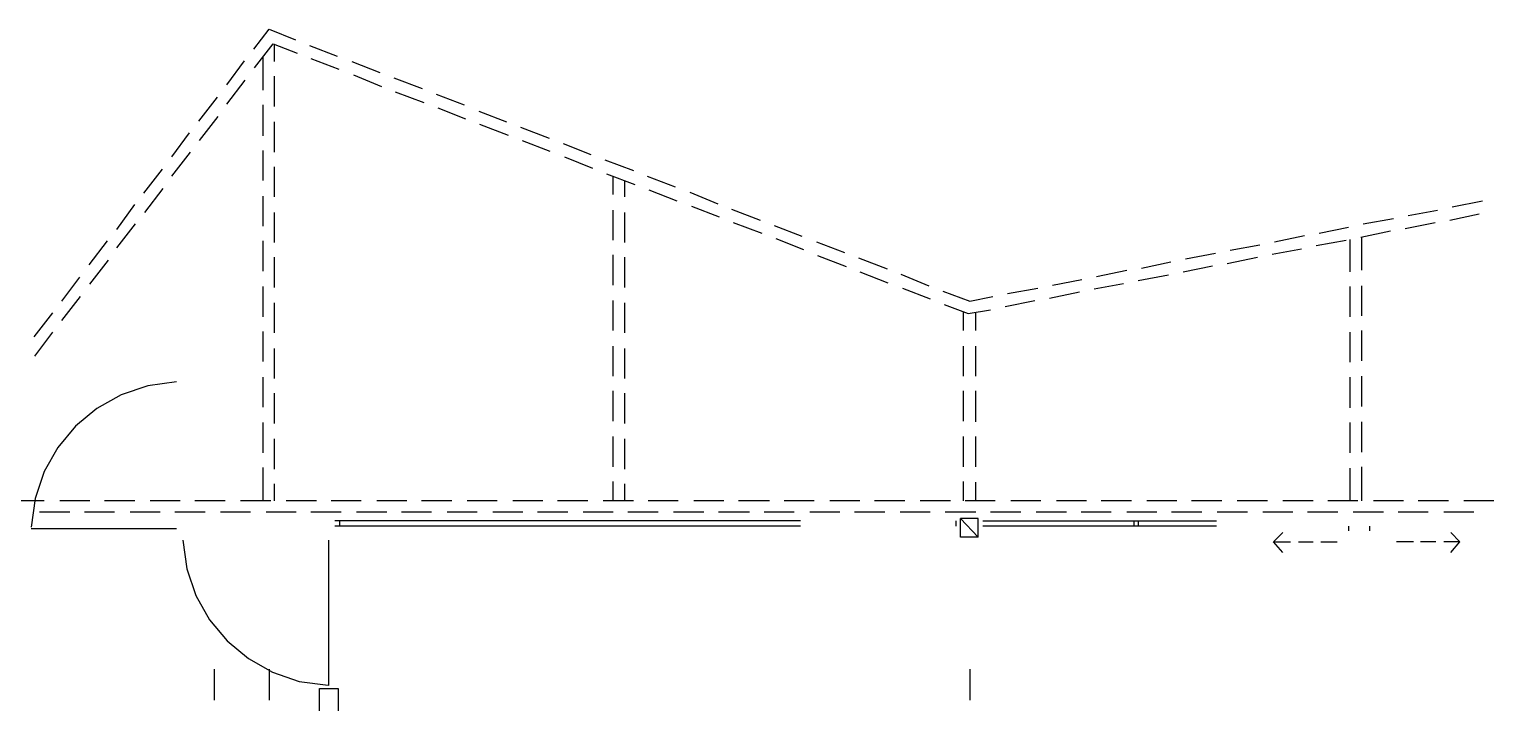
# Model space of a CAD drawing. Header units: metres. Extents: x 0 to 61, y 0 to 90.7.
# Drawn here: x 30.51 to 39.73, y 73.59 to 77.86 of the extents above; entities that cross this region are included whole.
import ezdxf

# ---------------------------------------------------------------- set-up
doc = ezdxf.new("R2010")
doc.units = ezdxf.units.M
doc.layers.add('MURO_REAL', color=7, linetype='Continuous')
doc.layers.add('PUERTA_REAL', color=7, linetype='Continuous')

msp = doc.modelspace()

# ---------------------------------------------------------------- linework, layer by layer
at = {"layer": 'MURO_REAL'}
for p, q in [((31.9298, 77.7355), (32.0278, 77.8629)), ((32.0278, 77.8629), (32.1943, 77.7943)), ((31.9347, 77.618), (32.0522, 77.7698)), ((32.0522, 77.7698), (32.2041, 77.711)), ((32.062, 77.6571), (32.062, 77.7649)), ((32.2824, 77.76), (32.4588, 77.6914)), ((31.7584, 77.5102), (31.871, 77.662)), ((31.9886, 77.4759), (31.9886, 77.6865)), ((32.2922, 77.6767), (32.4686, 77.6082)), ((32.5518, 77.6571), (32.7282, 77.5886)), ((31.7584, 77.3878), (31.8759, 77.5396)), ((32.062, 77.3731), (32.062, 77.5641)), ((32.5616, 77.5739), (32.738, 77.5004)), ((32.8163, 77.5543), (32.9976, 77.4857)), ((31.582, 77.28), (31.6996, 77.4318)), ((32.8261, 77.4661), (33.0073, 77.3975)), ((33.0857, 77.4514), (33.262, 77.3829)), ((31.9886, 77.1869), (31.9886, 77.3829)), ((33.0955, 77.3633), (33.2718, 77.2947)), ((33.3551, 77.3437), (33.5314, 77.2751)), ((31.5869, 77.1576), (31.7045, 77.3094)), ((32.062, 77.0841), (32.062, 77.2751)), ((33.36, 77.2604), (33.5412, 77.1918)), ((33.6196, 77.2408), (33.8008, 77.1722)), ((31.4106, 77.0547), (31.5233, 77.2065)), ((33.6294, 77.1576), (33.8057, 77.089)), ((31.4106, 76.9322), (31.5282, 77.0841)), ((31.9886, 76.9029), (31.9886, 77.0939)), ((33.889, 77.138), (34.0653, 77.0694)), ((33.8988, 77.0547), (34.0751, 76.9812)), ((31.2343, 76.8245), (31.3518, 76.9763)), ((32.062, 76.8), (32.062, 76.991)), ((34.1535, 77.0351), (34.3347, 76.9665)), ((34.1633, 76.9469), (34.3445, 76.8784)), ((34.2073, 76.8147), (34.2073, 76.9322)), ((34.2808, 76.8), (34.2808, 76.9029)), ((34.4229, 76.9322), (34.5992, 76.8637)), ((31.2392, 76.702), (31.3567, 76.8539)), ((31.9886, 76.6139), (31.9886, 76.8049)), ((34.4327, 76.8441), (34.609, 76.7755)), ((34.6922, 76.8294), (34.8686, 76.7559)), ((39.5216, 76.7363), (39.7127, 76.7755)), ((31.0629, 76.5943), (31.1755, 76.751)), ((32.062, 76.511), (32.062, 76.702)), ((34.2073, 76.5257), (34.2073, 76.7167)), ((34.2808, 76.511), (34.2808, 76.702)), ((34.702, 76.7412), (34.8784, 76.6727)), ((34.9567, 76.7216), (35.138, 76.6531)), ((39.2424, 76.6824), (39.4286, 76.7167)), ((39.5069, 76.6531), (39.6931, 76.6922)), ((31.0629, 76.4767), (31.1804, 76.6286)), ((34.9665, 76.6384), (35.1478, 76.5698)), ((35.2261, 76.6188), (35.4024, 76.5502)), ((38.6792, 76.5698), (38.8653, 76.609)), ((38.9584, 76.6286), (39.1494, 76.6629)), ((39.2229, 76.5992), (39.4139, 76.6384)), ((30.8865, 76.369), (31.0041, 76.5208)), ((31.9886, 76.3298), (31.9886, 76.5208)), ((35.2359, 76.5355), (35.4122, 76.4669)), ((35.4955, 76.5159), (35.6718, 76.4473)), ((38.3951, 76.5159), (38.5861, 76.5551)), ((38.6596, 76.4914), (38.8506, 76.5257)), ((38.8751, 76.3249), (38.8751, 76.5306)), ((38.9437, 76.5453), (39.1298, 76.5845)), ((38.9486, 76.3347), (38.9486, 76.5453)), ((32.062, 76.2269), (32.062, 76.418)), ((34.2073, 76.2416), (34.2073, 76.4327)), ((34.2808, 76.2269), (34.2808, 76.418)), ((35.5004, 76.4278), (35.6816, 76.3592)), ((35.76, 76.4131), (35.9412, 76.3445)), ((37.8318, 76.4082), (38.0229, 76.4424)), ((38.0963, 76.3788), (38.2873, 76.418)), ((38.1159, 76.462), (38.302, 76.4963)), ((38.3804, 76.4375), (38.5665, 76.4718)), ((30.8914, 76.2465), (31.009, 76.3984)), ((35.7698, 76.3249), (35.9461, 76.2563)), ((37.2686, 76.2955), (37.4596, 76.3347)), ((37.5526, 76.3494), (37.7388, 76.3886)), ((37.8171, 76.3249), (38.0033, 76.3641)), ((30.7151, 76.1388), (30.8278, 76.2906)), ((31.9886, 76.0408), (31.9886, 76.2318)), ((36.0294, 76.3102), (36.2057, 76.2367)), ((36.0392, 76.222), (36.2155, 76.1535)), ((36.7053, 76.1878), (36.8963, 76.222)), ((36.9894, 76.2416), (37.1755, 76.2759)), ((37.2539, 76.2171), (37.44, 76.2514)), ((37.5331, 76.271), (37.7241, 76.3053)), ((38.8751, 76.0408), (38.8751, 76.2318)), ((38.9486, 76.0457), (38.9486, 76.2367)), ((30.7151, 76.0163), (30.8327, 76.1682)), ((34.2073, 75.9527), (34.2073, 76.1437)), ((36.2939, 76.2024), (36.4653, 76.1388)), ((36.4653, 76.1388), (36.6122, 76.1682)), ((36.6906, 76.1045), (36.8767, 76.1437)), ((36.9698, 76.1584), (37.1608, 76.1975)), ((30.5388, 75.9135), (30.6563, 76.0653)), ((32.062, 75.938), (32.062, 76.129)), ((34.2808, 75.938), (34.2808, 76.129)), ((36.3037, 76.1192), (36.4555, 76.0604)), ((36.4261, 75.9527), (36.4261, 76.0702)), ((36.4555, 76.0604), (36.5976, 76.0849)), ((36.5045, 75.9527), (36.5045, 76.0702)), ((31.9886, 75.7567), (31.9886, 75.9478)), ((38.9486, 75.7616), (38.9486, 75.9527)), ((30.5437, 75.791), (30.6563, 75.9429)), ((34.2073, 75.6637), (34.2073, 75.8547)), ((36.4261, 75.6637), (36.4261, 75.8547)), ((36.5045, 75.6637), (36.5045, 75.8547)), ((38.8751, 75.7518), (38.8751, 75.9429)), ((32.062, 75.649), (32.062, 75.84)), ((34.2808, 75.649), (34.2808, 75.84)), ((31.9886, 75.4678), (31.9886, 75.6588)), ((38.8751, 75.4629), (38.8751, 75.6588)), ((38.9486, 75.4727), (38.9486, 75.6637)), ((32.062, 75.3649), (32.062, 75.5559)), ((34.2073, 75.3796), (34.2073, 75.5706)), ((34.2808, 75.3649), (34.2808, 75.5559)), ((36.4261, 75.3796), (36.4261, 75.5706)), ((36.5045, 75.3747), (36.5045, 75.5706)), ((31.9886, 75.1788), (31.9886, 75.3698)), ((38.8751, 75.1788), (38.8751, 75.3698)), ((38.9486, 75.1837), (38.9486, 75.3747)), ((32.062, 75.0759), (32.062, 75.2669)), ((34.2073, 75.0906), (34.2073, 75.2816)), ((34.2808, 75.0759), (34.2808, 75.2669)), ((36.4261, 75.0906), (36.4261, 75.2816)), ((36.5045, 75.0906), (36.5045, 75.2816)), ((31.9886, 74.8751), (31.9886, 75.0857)), ((38.8751, 74.8751), (38.8751, 75.0808)), ((38.9486, 74.8751), (38.9486, 75.0906)), ((32.062, 74.8751), (32.062, 74.9829)), ((34.2073, 74.8751), (34.2073, 74.9975)), ((34.2808, 74.8751), (34.2808, 74.9829)), ((36.4261, 74.8751), (36.4261, 74.9975)), ((36.5045, 74.8751), (36.5045, 74.9927)), ((30.6024, 74.8751), (30.4114, 74.8751)), ((30.8914, 74.8751), (30.7004, 74.8751)), ((31.1755, 74.8751), (30.9845, 74.8751)), ((31.4645, 74.8751), (31.2735, 74.8751)), ((31.7486, 74.8751), (31.5575, 74.8751)), ((32.0375, 74.8751), (31.8465, 74.8751)), ((32.3265, 74.8751), (32.1355, 74.8751)), ((32.6106, 74.8751), (32.4196, 74.8751)), ((32.8996, 74.8751), (32.7086, 74.8751)), ((33.1837, 74.8751), (32.9927, 74.8751)), ((33.4727, 74.8751), (33.2816, 74.8751)), ((33.7616, 74.8751), (33.5706, 74.8751)), ((34.0457, 74.8751), (33.8547, 74.8751)), ((34.3347, 74.8751), (34.1437, 74.8751)), ((34.6188, 74.8751), (34.4278, 74.8751)), ((34.9078, 74.8751), (34.7167, 74.8751)), ((35.1967, 74.8751), (35.0008, 74.8751)), ((35.4808, 74.8751), (35.2898, 74.8751)), ((35.7698, 74.8751), (35.5788, 74.8751)), ((36.0539, 74.8751), (35.8629, 74.8751)), ((36.3429, 74.8751), (36.1518, 74.8751)), ((36.6269, 74.8751), (36.4359, 74.8751)), ((36.9159, 74.8751), (36.7249, 74.8751)), ((37.2049, 74.8751), (37.0139, 74.8751)), ((37.489, 74.8751), (37.298, 74.8751)), ((37.778, 74.8751), (37.5869, 74.8751)), ((38.062, 74.8751), (37.871, 74.8751)), ((38.351, 74.8751), (38.16, 74.8751)), ((38.64, 74.8751), (38.449, 74.8751)), ((38.9241, 74.8751), (38.7331, 74.8751)), ((39.2131, 74.8751), (39.022, 74.8751)), ((39.4971, 74.8751), (39.3061, 74.8751)), ((39.7861, 74.8751), (39.5951, 74.8751)), ((30.7641, 74.8016), (30.5731, 74.8016)), ((31.0482, 74.8016), (30.8571, 74.8016)), ((31.3371, 74.8016), (31.1461, 74.8016)), ((31.6212, 74.8016), (31.4302, 74.8016)), ((31.9102, 74.8016), (31.7192, 74.8016)), ((32.1992, 74.8016), (32.0082, 74.8016)), ((32.4833, 74.8016), (32.2922, 74.8016)), ((35.3927, 74.7478), (32.4441, 74.7478)), ((32.4735, 74.7478), (32.4735, 74.7135)), ((32.4735, 74.7478), (32.4735, 74.7135)), ((32.7722, 74.8016), (32.5812, 74.8016)), ((33.0563, 74.8016), (32.8653, 74.8016)), ((33.3453, 74.8016), (33.1543, 74.8016)), ((33.6343, 74.8016), (33.4433, 74.8016)), ((33.9184, 74.8016), (33.7273, 74.8016)), ((34.2073, 74.8016), (34.0163, 74.8016)), ((34.4914, 74.8016), (34.3004, 74.8016)), ((34.7804, 74.8016), (34.5894, 74.8016)), ((35.0694, 74.8016), (34.8735, 74.8016)), ((35.3535, 74.8016), (35.1624, 74.8016)), ((35.6424, 74.8016), (35.4514, 74.8016)), ((35.9265, 74.8016), (35.7355, 74.8016)), ((36.2155, 74.8016), (36.0245, 74.8016)), ((36.5045, 74.8016), (36.3086, 74.8016)), ((36.3771, 74.7478), (36.3771, 74.7135)), ((36.5192, 74.7624), (36.4065, 74.7624)), ((36.4065, 74.7624), (36.5192, 74.6449)), ((36.4065, 74.7624), (36.5192, 74.6449)), ((36.4065, 74.6449), (36.4065, 74.7624)), ((36.5192, 74.7624), (36.4065, 74.7624)), ((36.4065, 74.7624), (36.5192, 74.6449)), ((36.4065, 74.7624), (36.5192, 74.6449)), ((36.4065, 74.6449), (36.4065, 74.7624)), ((36.5192, 74.6449), (36.5192, 74.7624)), ((36.5192, 74.6449), (36.5192, 74.7624)), ((36.5486, 74.7478), (38.0278, 74.7478)), ((36.7886, 74.8016), (36.5976, 74.8016)), ((37.0775, 74.8016), (36.8865, 74.8016)), ((37.3616, 74.8016), (37.1706, 74.8016)), ((37.6506, 74.8016), (37.4596, 74.8016)), ((37.5037, 74.7478), (37.5037, 74.7135)), ((37.5331, 74.7478), (37.5331, 74.7135)), ((37.9347, 74.8016), (37.7437, 74.8016)), ((38.2237, 74.8016), (38.0327, 74.8016)), ((38.5126, 74.8016), (38.3216, 74.8016)), ((38.7967, 74.8016), (38.6057, 74.8016)), ((39.0857, 74.8016), (38.8947, 74.8016)), ((39.3698, 74.8016), (39.1788, 74.8016)), ((39.6588, 74.8016), (39.4678, 74.8016)), ((30.5192, 74.6988), (31.44, 74.6988)), ((35.3927, 74.7135), (32.4441, 74.7135)), ((38.0278, 74.7135), (36.5486, 74.7135)), ((38.3902, 74.6155), (38.449, 74.6743)), ((38.8653, 74.7135), (38.8653, 74.6841)), ((38.9975, 74.7135), (38.9975, 74.6841)), ((39.5706, 74.6155), (39.5118, 74.6743)), ((32.4049, 73.7045), (32.4049, 74.6253)), ((36.5192, 74.6449), (36.4065, 74.6449)), ((36.5192, 74.6449), (36.4065, 74.6449)), ((38.449, 74.5469), (38.3902, 74.6155)), ((38.3902, 74.6155), (38.498, 74.6155)), ((38.5469, 74.6155), (38.64, 74.6155)), ((38.689, 74.6155), (38.7918, 74.6155)), ((39.2767, 74.6155), (39.169, 74.6155)), ((39.4188, 74.6155), (39.3208, 74.6155)), ((39.5706, 74.6155), (39.4678, 74.6155)), ((39.5118, 74.5469), (39.5706, 74.6155)), ((31.68, 73.8073), (31.68, 73.6114)), ((32.0278, 73.8073), (32.0278, 73.6114)), ((36.4653, 73.8073), (36.4653, 73.6114)), ((36.4653, 73.8073), (36.4653, 73.6114)), ((32.3461, 70.5894), (32.3461, 73.6849)), ((32.3461, 73.6849), (32.4637, 73.6849)), ((32.4637, 73.6849), (32.4637, 69.9037))]:
    msp.add_line(p, q, dxfattribs=at)
at = {"layer": 'PUERTA_REAL'}
for points in [[(31.4405, 75.6285), (31.2585, 75.6033), (31.0891, 75.5459), (30.9355, 75.4595), (30.8011, 75.3475), (30.689, 75.2131), (30.6027, 75.0595), (30.5453, 74.8901), (30.5201, 74.7081)], [(31.4801, 74.6258), (31.5053, 74.4438), (31.5627, 74.2744), (31.649, 74.1208), (31.7611, 73.9864), (31.8955, 73.8744), (32.0491, 73.788), (32.2185, 73.7306), (32.4005, 73.7054)]]:
    msp.add_lwpolyline(points, dxfattribs=at)

doc.saveas('drawing.dxf')
